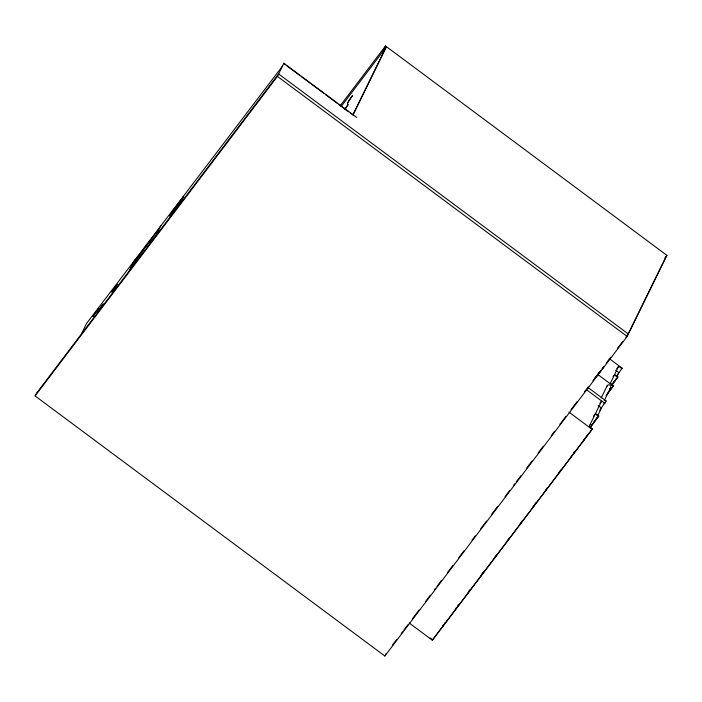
<?xml version="1.0" encoding="UTF-8"?>
<svg xmlns="http://www.w3.org/2000/svg" width="702" height="702" viewBox="0 0 702 702"><rect width="100%" height="100%" fill="white"/><g stroke="black" fill="none" stroke-linecap="round" stroke-linejoin="round"><path stroke-width="1.05" d="M160.811 225.482L155.572 236.179L146.367 245.507L129.396 270.744L133.266 262.785L159.468 228.229M340.549 105.291L385.521 45.981L666.9 255.352L627.167 336.451L384.845 656.019L35.1 395.954L36.293 393.524L278.615 73.956L628.36 334.02L625.859 337.32M81.388 334.055L86.627 323.359L282.353 66.286M129.396 270.744L134.635 260.047M171.762 212.118L169.77 216.181L181.704 200.447L183.687 196.385L171.762 212.118L173.385 213.329M35.1 395.954L277.422 76.395L283.836 63.25L356.774 117.48M382.713 51.711L385.521 45.981M352.948 114.689L385.767 47.683M353.141 114.777L386.442 46.806L341.049 106.66M384.845 656.019L386.039 653.58M409.143 622.964L432.327 640.206L572.191 455.598M442.479 626.658L443.418 624.736M444.138 624.473L445.086 622.542M455.335 609.705L456.282 607.774M457.002 607.511L458.415 604.615M468.199 592.742L469.62 589.847M481.063 575.78L482.476 572.885M482.722 573.587L483.669 571.665M493.918 558.818L494.866 556.897M495.586 556.633L496.525 554.703M506.783 541.865L507.721 539.935M508.441 539.671L509.389 537.741M519.638 524.903L520.586 522.972M521.305 522.709L522.244 520.779M595.612 376.965L594.752 378.72L596.612 376.272M596.647 375.465L595.735 377.334L600.807 370.638M532.502 507.941L533.45 506.01M534.161 505.747L535.582 502.86M545.366 490.979L546.779 488.092M558.222 474.026L559.643 471.13M559.889 471.832L560.828 469.901M628.176 333.915L666.233 256.23M571.086 457.063L572.025 455.133M574.166 451.983L572.744 454.87L592.418 428.931L589.136 426.491L595.278 413.961L598.552 416.4L590.636 426.842M601.175 398.025L607.142 385.854M611.723 385.214L617.672 377.378L614.39 374.938L610.345 383.195L613.627 385.635L606.133 395.674M609.283 358.617L622.165 368.199L621.946 368.655L618.664 366.216L614.619 374.482L617.9 376.921L617.672 377.378M583.941 440.101L584.889 438.171M585.608 437.908L586.547 435.986M590.329 428.273L591.742 425.377L590.11 424.157M604.229 400.623L610.652 387.513M593.646 422.709L594.594 420.779M612.741 383.713L613.645 381.879M595.779 419.55L596.726 417.629M597.674 415.698L601.447 407.985L598.174 405.545M614.864 380.914L615.768 379.08M617.111 376.325L618.91 372.648L615.636 370.217M432.327 640.206L592.418 428.931M598.552 416.4L598.78 415.944L595.498 413.504L601.64 400.974L599.903 403.264M599.789 410.179L606.107 400.991L588.03 387.548M283.836 63.25L285.407 64.786M344.577 109.179L348.201 104.396L344.954 109.723M665.013 257.845L666.9 255.352M392.646 644.866L396.612 639.636M401.237 633.537L402.562 631.791M403.878 630.045L407.844 624.815M412.478 618.716L419.085 610.003M425.693 601.281L430.317 595.182M434.284 589.952L435.609 588.215M436.934 586.468L441.558 580.37M447.507 572.525L452.79 565.549M458.739 557.704L464.031 550.728M471.963 540.268L475.263 535.916M480.554 528.939L486.504 521.095M491.786 514.118L497.736 506.282M505.01 496.691L509.634 490.593M513.601 485.363L514.917 483.617M516.242 481.87L520.866 475.772M526.816 467.927L532.107 460.951M538.057 453.106L543.339 446.139M551.272 435.679L554.58 431.318M559.863 424.341L565.812 416.505M571.103 409.529L577.053 401.684M584.318 392.093L588.285 386.863M592.909 380.765L599.526 372.051M606.133 363.329L610.758 357.23M617.365 348.517L622.656 341.541M602.07 368.971L603.343 367.295M597.85 374.64L600.947 370.559M602.184 368.927L604.045 366.47M616.681 368.831L618.664 366.216M613.074 376.676L614.39 374.938M617.321 374.754L622.165 368.199M611.942 384.766L617.9 376.921M607.019 394.348L613.627 385.635M593.418 416.409L595.278 413.961M603.483 404.449L606.107 400.991M590.996 426.202L595.305 420.516M595.884 419.752L598.78 415.944M287.162 66.093L299.447 75.228M301.202 76.527L309.977 83.055M311.732 84.354L324.008 93.489M325.763 94.796L337.171 103.273M338.926 104.58L348.569 111.75M350.324 113.057L352.957 115.014M277.422 76.395L627.167 336.451M597.911 374.57L613.399 386.091M586.802 389.943L604.913 403.413M569.006 412.144L592.19 429.387M146.367 245.507L147.99 246.718M430.098 637.925L432.555 639.75M609.573 388.478A1.939 1.895 26.1 0 0 608.713 384.784L608.222 384.88A1.939 1.895 26.1 0 0 606.993 386.319M93.673 315.075L92.875 316.699L98.447 308.783L93.673 315.075M98.552 310.205L97.762 311.828L103.326 303.905L98.552 310.205M112.627 290.61L111.837 292.234L117.401 284.31L112.627 290.61M348.868 100.421L347.429 103.361L352.492 95.639L348.868 100.421"/></g></svg>
